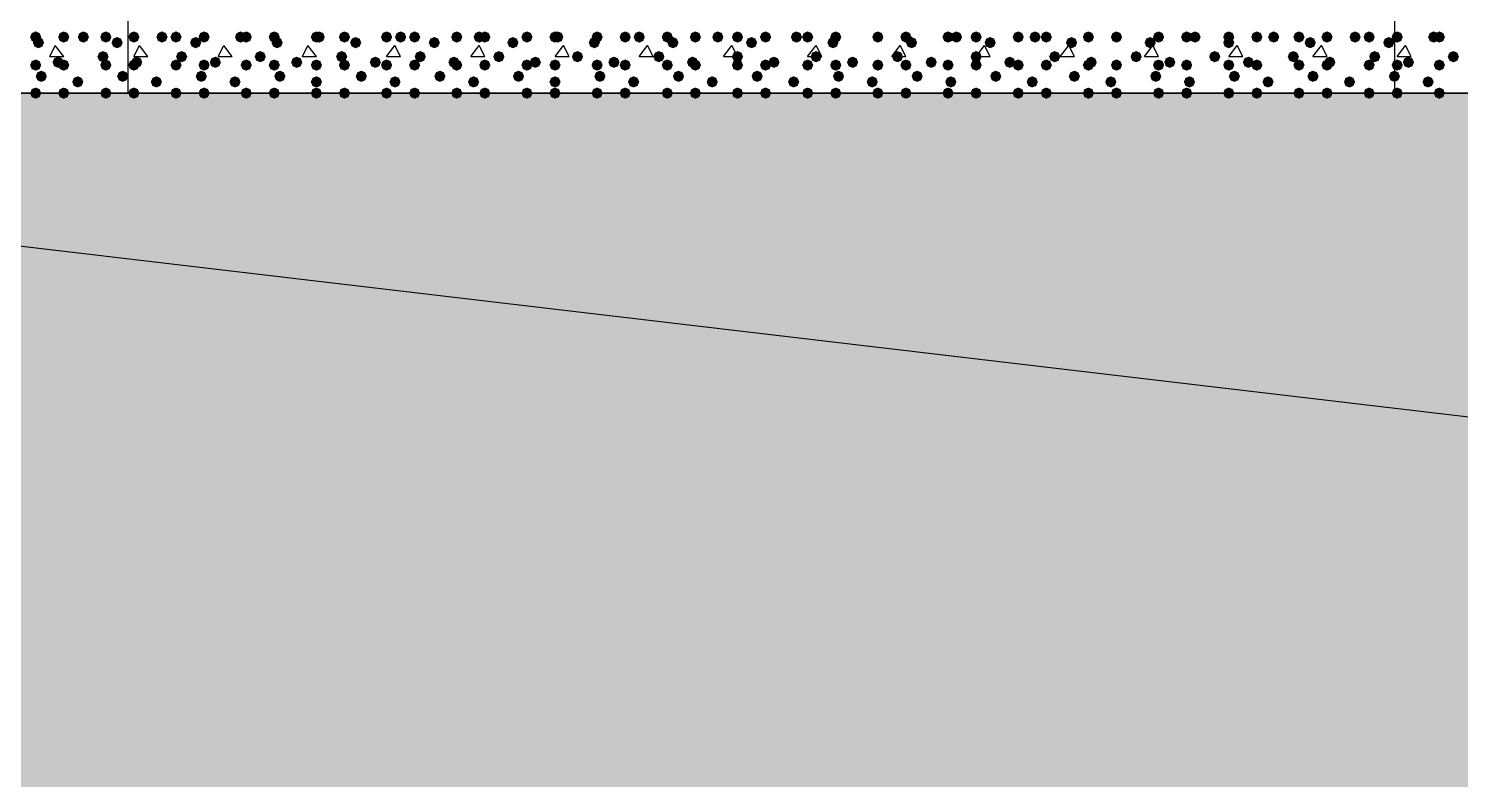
# Model space of a CAD drawing. Header units: millimetres. Extents: x 0 to 420, y 0 to 297.
# Drawn here: x 236.83 to 258.42, y 132.26 to 143.59 of the extents above; entities that cross this region are included whole.
import ezdxf

# ---------------------------------------------------------------- set-up
doc = ezdxf.new("R2010")
doc.units = ezdxf.units.MM
doc.layers.get('0').update_dxf_attribs({"linetype": 'CONTINUOUS'})

msp = doc.modelspace()

# ---------------------------------------------------------------- hatches: boundary and pattern name
at = {"true_color": 0x000007}
for points in [[(237.024333, 143.467667), (236.999462, 143.407871), (236.939667, 143.383), (236.879871, 143.407871), (236.855, 143.467667), (236.879871, 143.527462), (236.939667, 143.552333), (236.999462, 143.527463)], [(237.066667, 143.383), (237.041796, 143.323204), (236.982, 143.298333), (236.922204, 143.323204), (236.897333, 143.383), (236.922204, 143.442796), (236.982, 143.467667), (237.041796, 143.442796)], [(237.447667, 143.467667), (237.422796, 143.407871), (237.363, 143.383), (237.303204, 143.407871), (237.278333, 143.467667), (237.303204, 143.527462), (237.363, 143.552333), (237.422796, 143.527463)], [(237.744, 143.467667), (237.719129, 143.407871), (237.659333, 143.383), (237.599538, 143.407871), (237.574667, 143.467667), (237.599537, 143.527462), (237.659333, 143.552333), (237.719129, 143.527463)], [(238.082667, 143.467667), (238.057796, 143.407871), (237.998, 143.383), (237.938204, 143.407871), (237.913333, 143.467667), (237.938204, 143.527462), (237.998, 143.552333), (238.057796, 143.527463)], [(238.252, 143.383), (238.227129, 143.323204), (238.167333, 143.298333), (238.107537, 143.323204), (238.082667, 143.383), (238.107537, 143.442796), (238.167333, 143.467667), (238.227129, 143.442796)], [(257.556, 143.467667), (257.531129, 143.407871), (257.471333, 143.383), (257.411538, 143.407871), (257.386667, 143.467667), (257.411537, 143.527462), (257.471333, 143.552333), (257.531129, 143.527463)], [(258.106333, 143.467667), (258.081462, 143.407871), (258.021667, 143.383), (257.961871, 143.407871), (257.937, 143.467667), (257.961871, 143.527462), (258.021667, 143.552333), (258.081462, 143.527463)], [(258.191, 143.467667), (258.166129, 143.407871), (258.106333, 143.383), (258.046538, 143.407871), (258.021667, 143.467667), (258.046537, 143.527462), (258.106333, 143.552333), (258.166129, 143.527463)], [(237.363, 143.086667), (237.338129, 143.026871), (237.278333, 143.002), (237.218538, 143.026871), (237.193667, 143.086667), (237.218537, 143.146462), (237.278333, 143.171333), (237.338129, 143.146463)], [(238.040333, 143.171333), (238.015462, 143.111537), (237.955667, 143.086667), (237.895871, 143.111537), (237.871, 143.171333), (237.895871, 143.231129), (237.955667, 143.256), (238.015462, 143.231129)], [(257.725333, 143.086667), (257.700462, 143.026871), (257.640667, 143.002), (257.580871, 143.026871), (257.556, 143.086667), (257.580871, 143.146462), (257.640667, 143.171333), (257.700462, 143.146463)], [(258.402667, 143.171333), (258.377796, 143.111537), (258.318, 143.086667), (258.258204, 143.111537), (258.233333, 143.171333), (258.258204, 143.231129), (258.318, 143.256), (258.377796, 143.231129)], [(237.024333, 143.044333), (236.999462, 142.984537), (236.939667, 142.959667), (236.879871, 142.984537), (236.855, 143.044333), (236.879871, 143.104129), (236.939667, 143.129), (236.999462, 143.104129)], [(237.109, 142.875), (237.084129, 142.815204), (237.024333, 142.790333), (236.964538, 142.815204), (236.939667, 142.875), (236.964537, 142.934796), (237.024333, 142.959667), (237.084129, 142.934796)], [(237.447667, 143.044333), (237.422796, 142.984537), (237.363, 142.959667), (237.303204, 142.984537), (237.278333, 143.044333), (237.303204, 143.104129), (237.363, 143.129), (237.422796, 143.104129)], [(238.082667, 143.044333), (238.057796, 142.984537), (237.998, 142.959667), (237.938204, 142.984537), (237.913333, 143.044333), (237.938204, 143.104129), (237.998, 143.129), (238.057796, 143.104129)], [(238.336667, 142.875), (238.311796, 142.815204), (238.252, 142.790333), (238.192204, 142.815204), (238.167333, 142.875), (238.192204, 142.934796), (238.252, 142.959667), (238.311796, 142.934796)], [(257.556, 143.044333), (257.531129, 142.984537), (257.471333, 142.959667), (257.411538, 142.984537), (257.386667, 143.044333), (257.411537, 143.104129), (257.471333, 143.129), (257.531129, 143.104129)], [(258.191, 143.044333), (258.166129, 142.984537), (258.106333, 142.959667), (258.046538, 142.984537), (258.021667, 143.044333), (258.046537, 143.104129), (258.106333, 143.129), (258.166129, 143.104129)], [(237.659333, 142.790333), (237.634462, 142.730537), (237.574667, 142.705667), (237.514871, 142.730537), (237.49, 142.790333), (237.514871, 142.850129), (237.574667, 142.875), (237.634462, 142.850129)], [(258.021667, 142.790333), (257.996796, 142.730537), (257.937, 142.705667), (257.877204, 142.730537), (257.852333, 142.790333), (257.877204, 142.850129), (257.937, 142.875), (257.996796, 142.850129)], [(237.024333, 142.621), (236.999462, 142.561204), (236.939667, 142.536333), (236.879871, 142.561204), (236.855, 142.621), (236.879871, 142.680796), (236.939667, 142.705667), (236.999462, 142.680796)], [(237.447667, 142.621), (237.422796, 142.561204), (237.363, 142.536333), (237.303204, 142.561204), (237.278333, 142.621), (237.303204, 142.680796), (237.363, 142.705667), (237.422796, 142.680796)], [(238.082667, 142.621), (238.057796, 142.561204), (237.998, 142.536333), (237.938204, 142.561204), (237.913333, 142.621), (237.938204, 142.680796), (237.998, 142.705667), (238.057796, 142.680796)], [(257.556, 142.621), (257.531129, 142.561204), (257.471333, 142.536333), (257.411538, 142.561204), (257.386667, 142.621), (257.411537, 142.680796), (257.471333, 142.705667), (257.531129, 142.680796)], [(258.191, 142.621), (258.166129, 142.561204), (258.106333, 142.536333), (258.046538, 142.561204), (258.021667, 142.621), (258.046537, 142.680796), (258.106333, 142.705667), (258.166129, 142.680796)]]:
    msp.add_hatch(color=0, dxfattribs=at).paths.add_polyline_path(points, flags=0)
at = {"true_color": 0x000008}
for points in [[(238.506, 143.467667), (238.481129, 143.407871), (238.421333, 143.383), (238.361538, 143.407871), (238.336667, 143.467667), (238.361537, 143.527462), (238.421333, 143.552333), (238.481129, 143.527463)], [(238.929333, 143.467667), (238.904462, 143.407871), (238.844667, 143.383), (238.784871, 143.407871), (238.76, 143.467667), (238.784871, 143.527462), (238.844667, 143.552333), (238.904462, 143.527463)], [(239.141, 143.467667), (239.116129, 143.407871), (239.056333, 143.383), (238.996538, 143.407871), (238.971667, 143.467667), (238.996537, 143.527462), (239.056333, 143.552333), (239.116129, 143.527463)], [(239.437333, 143.383), (239.412463, 143.323204), (239.352667, 143.298333), (239.292871, 143.323204), (239.268, 143.383), (239.292871, 143.442796), (239.352667, 143.467667), (239.412462, 143.442796)], [(239.564333, 143.467667), (239.539463, 143.407871), (239.479667, 143.383), (239.419871, 143.407871), (239.395, 143.467667), (239.419871, 143.527462), (239.479667, 143.552333), (239.539462, 143.527463)], [(240.114667, 143.467667), (240.089796, 143.407871), (240.03, 143.383), (239.970204, 143.407871), (239.945333, 143.467667), (239.970204, 143.527462), (240.03, 143.552333), (240.089796, 143.527463)], [(240.199333, 143.467667), (240.174463, 143.407871), (240.114667, 143.383), (240.054871, 143.407871), (240.03, 143.467667), (240.054871, 143.527462), (240.114667, 143.552333), (240.174462, 143.527463)], [(240.622667, 143.467667), (240.597796, 143.407871), (240.538, 143.383), (240.478204, 143.407871), (240.453333, 143.467667), (240.478204, 143.527462), (240.538, 143.552333), (240.597796, 143.527463)], [(240.665, 143.383), (240.640129, 143.323204), (240.580333, 143.298333), (240.520538, 143.323204), (240.495667, 143.383), (240.520537, 143.442796), (240.580333, 143.467667), (240.640129, 143.442796)], [(241.257667, 143.467667), (241.232796, 143.407871), (241.173, 143.383), (241.113204, 143.407871), (241.088333, 143.467667), (241.113204, 143.527462), (241.173, 143.552333), (241.232796, 143.527463)], [(241.3, 143.467667), (241.275129, 143.407871), (241.215333, 143.383), (241.155538, 143.407871), (241.130667, 143.467667), (241.155537, 143.527462), (241.215333, 143.552333), (241.275129, 143.527463)], [(241.681, 143.467667), (241.656129, 143.407871), (241.596333, 143.383), (241.536538, 143.407871), (241.511667, 143.467667), (241.536537, 143.527462), (241.596333, 143.552333), (241.656129, 143.527463)], [(241.850333, 143.383), (241.825462, 143.323204), (241.765667, 143.298333), (241.705871, 143.323204), (241.681, 143.383), (241.705871, 143.442796), (241.765667, 143.467667), (241.825462, 143.442796)], [(242.316, 143.467667), (242.291129, 143.407871), (242.231333, 143.383), (242.171538, 143.407871), (242.146667, 143.467667), (242.171537, 143.527462), (242.231333, 143.552333), (242.291129, 143.527463)], [(242.527667, 143.467667), (242.502796, 143.407871), (242.443, 143.383), (242.383204, 143.407871), (242.358333, 143.467667), (242.383204, 143.527462), (242.443, 143.552333), (242.502796, 143.527463)], [(242.739333, 143.467667), (242.714463, 143.407871), (242.654667, 143.383), (242.594871, 143.407871), (242.57, 143.467667), (242.594871, 143.527462), (242.654667, 143.552333), (242.714462, 143.527463)], [(243.035667, 143.383), (243.010796, 143.323204), (242.951, 143.298333), (242.891204, 143.323204), (242.866333, 143.383), (242.891204, 143.442796), (242.951, 143.467667), (243.010796, 143.442796)], [(243.374333, 143.467667), (243.349463, 143.407871), (243.289667, 143.383), (243.229871, 143.407871), (243.205, 143.467667), (243.229871, 143.527462), (243.289667, 143.552333), (243.349462, 143.527463)], [(243.713, 143.467667), (243.688129, 143.407871), (243.628333, 143.383), (243.568537, 143.407871), (243.543667, 143.467667), (243.568537, 143.527462), (243.628333, 143.552333), (243.688129, 143.527463)], [(243.797667, 143.467667), (243.772796, 143.407871), (243.713, 143.383), (243.653204, 143.407871), (243.628333, 143.467667), (243.653204, 143.527462), (243.713, 143.552333), (243.772796, 143.527463)], [(244.221, 143.383), (244.196129, 143.323204), (244.136333, 143.298333), (244.076538, 143.323204), (244.051667, 143.383), (244.076537, 143.442796), (244.136333, 143.467667), (244.196129, 143.442796)], [(244.432667, 143.467667), (244.407796, 143.407871), (244.348, 143.383), (244.288204, 143.407871), (244.263333, 143.467667), (244.288204, 143.527462), (244.348, 143.552333), (244.407796, 143.527463)], [(244.856, 143.467667), (244.831129, 143.407871), (244.771333, 143.383), (244.711538, 143.407871), (244.686667, 143.467667), (244.711537, 143.527462), (244.771333, 143.552333), (244.831129, 143.527463)], [(244.898333, 143.467667), (244.873462, 143.407871), (244.813667, 143.383), (244.753871, 143.407871), (244.729, 143.467667), (244.753871, 143.527462), (244.813667, 143.552333), (244.873462, 143.527463)], [(245.448667, 143.383), (245.423796, 143.323204), (245.364, 143.298333), (245.304204, 143.323204), (245.279333, 143.383), (245.304204, 143.442796), (245.364, 143.467667), (245.423796, 143.442796)], [(245.491, 143.467667), (245.466129, 143.407871), (245.406333, 143.383), (245.346538, 143.407871), (245.321667, 143.467667), (245.346537, 143.527462), (245.406333, 143.552333), (245.466129, 143.527463)], [(245.914333, 143.467667), (245.889462, 143.407871), (245.829667, 143.383), (245.769871, 143.407871), (245.745, 143.467667), (245.769871, 143.527462), (245.829667, 143.552333), (245.889462, 143.527463)], [(246.126, 143.467667), (246.101129, 143.407871), (246.041333, 143.383), (245.981538, 143.407871), (245.956667, 143.467667), (245.981537, 143.527462), (246.041333, 143.552333), (246.101129, 143.527463)], [(246.549333, 143.467667), (246.524463, 143.407871), (246.464667, 143.383), (246.404871, 143.407871), (246.38, 143.467667), (246.404871, 143.527462), (246.464667, 143.552333), (246.524462, 143.527463)], [(246.634, 143.383), (246.609129, 143.323204), (246.549333, 143.298333), (246.489537, 143.323204), (246.464667, 143.383), (246.489537, 143.442796), (246.549333, 143.467667), (246.609129, 143.442796)], [(246.972667, 143.467667), (246.947796, 143.407871), (246.888, 143.383), (246.828204, 143.407871), (246.803333, 143.467667), (246.828204, 143.527462), (246.888, 143.552333), (246.947796, 143.527463)], [(247.311333, 143.467667), (247.286462, 143.407871), (247.226667, 143.383), (247.166871, 143.407871), (247.142, 143.467667), (247.166871, 143.527462), (247.226667, 143.552333), (247.286462, 143.527463)], [(247.607667, 143.467667), (247.582796, 143.407871), (247.523, 143.383), (247.463204, 143.407871), (247.438333, 143.467667), (247.463204, 143.527462), (247.523, 143.552333), (247.582796, 143.527463)], [(247.819333, 143.383), (247.794463, 143.323204), (247.734667, 143.298333), (247.674871, 143.323204), (247.65, 143.383), (247.674871, 143.442796), (247.734667, 143.467667), (247.794462, 143.442796)], [(248.031, 143.467667), (248.006129, 143.407871), (247.946333, 143.383), (247.886538, 143.407871), (247.861667, 143.467667), (247.886537, 143.527462), (247.946333, 143.552333), (248.006129, 143.527463)], [(248.496667, 143.467667), (248.471796, 143.407871), (248.412, 143.383), (248.352204, 143.407871), (248.327333, 143.467667), (248.352204, 143.527462), (248.412, 143.552333), (248.471796, 143.527463)], [(248.666, 143.467667), (248.641129, 143.407871), (248.581333, 143.383), (248.521538, 143.407871), (248.496667, 143.467667), (248.521537, 143.527462), (248.581333, 143.552333), (248.641129, 143.527463)], [(249.047, 143.383), (249.022129, 143.323204), (248.962333, 143.298333), (248.902537, 143.323204), (248.877667, 143.383), (248.902537, 143.442796), (248.962333, 143.467667), (249.022129, 143.442796)], [(249.089333, 143.467667), (249.064462, 143.407871), (249.004667, 143.383), (248.944871, 143.407871), (248.92, 143.467667), (248.944871, 143.527462), (249.004667, 143.552333), (249.064462, 143.527463)], [(249.724333, 143.467667), (249.699462, 143.407871), (249.639667, 143.383), (249.579871, 143.407871), (249.555, 143.467667), (249.579871, 143.527462), (249.639667, 143.552333), (249.699462, 143.527463)], [(249.724333, 143.467667), (249.699462, 143.407871), (249.639667, 143.383), (249.579871, 143.407871), (249.555, 143.467667), (249.579871, 143.527462), (249.639667, 143.552333), (249.699462, 143.527463)], [(250.147667, 143.467667), (250.122796, 143.407871), (250.063, 143.383), (250.003204, 143.407871), (249.978333, 143.467667), (250.003204, 143.527462), (250.063, 143.552333), (250.122796, 143.527463)], [(250.232333, 143.383), (250.207462, 143.323204), (250.147667, 143.298333), (250.087871, 143.323204), (250.063, 143.383), (250.087871, 143.442796), (250.147667, 143.467667), (250.207462, 143.442796)], [(250.782667, 143.467667), (250.757796, 143.407871), (250.698, 143.383), (250.638204, 143.407871), (250.613333, 143.467667), (250.638204, 143.527462), (250.698, 143.552333), (250.757796, 143.527463)], [(250.909667, 143.467667), (250.884796, 143.407871), (250.825, 143.383), (250.765204, 143.407871), (250.740333, 143.467667), (250.765204, 143.527462), (250.825, 143.552333), (250.884796, 143.527463)], [(251.206, 143.467667), (251.181129, 143.407871), (251.121333, 143.383), (251.061538, 143.407871), (251.036667, 143.467667), (251.061537, 143.527462), (251.121333, 143.552333), (251.181129, 143.527463)], [(251.417667, 143.383), (251.392796, 143.323204), (251.333, 143.298333), (251.273204, 143.323204), (251.248333, 143.383), (251.273204, 143.442796), (251.333, 143.467667), (251.392796, 143.442796)], [(251.841, 143.467667), (251.816129, 143.407871), (251.756333, 143.383), (251.696538, 143.407871), (251.671667, 143.467667), (251.696537, 143.527462), (251.756333, 143.552333), (251.816129, 143.527463)], [(252.095, 143.467667), (252.070129, 143.407871), (252.010333, 143.383), (251.950538, 143.407871), (251.925667, 143.467667), (251.950537, 143.527462), (252.010333, 143.552333), (252.070129, 143.527463)], [(252.264333, 143.467667), (252.239463, 143.407871), (252.179667, 143.383), (252.119871, 143.407871), (252.095, 143.467667), (252.119871, 143.527462), (252.179667, 143.552333), (252.239462, 143.527463)], [(252.645333, 143.383), (252.620462, 143.323204), (252.560667, 143.298333), (252.500871, 143.323204), (252.476, 143.383), (252.500871, 143.442796), (252.560667, 143.467667), (252.620462, 143.442796)], [(252.899333, 143.467667), (252.874462, 143.407871), (252.814667, 143.383), (252.754871, 143.407871), (252.73, 143.467667), (252.754871, 143.527462), (252.814667, 143.552333), (252.874462, 143.527463)], [(253.322667, 143.467667), (253.297796, 143.407871), (253.238, 143.383), (253.178204, 143.407871), (253.153333, 143.467667), (253.178204, 143.527462), (253.238, 143.552333), (253.297796, 143.527463)], [(253.322667, 143.467667), (253.297796, 143.407871), (253.238, 143.383), (253.178204, 143.407871), (253.153333, 143.467667), (253.178204, 143.527462), (253.238, 143.552333), (253.297796, 143.527463)], [(253.830667, 143.383), (253.805796, 143.323204), (253.746, 143.298333), (253.686204, 143.323204), (253.661333, 143.383), (253.686204, 143.442796), (253.746, 143.467667), (253.805796, 143.442796)], [(253.957667, 143.467667), (253.932796, 143.407871), (253.873, 143.383), (253.813204, 143.407871), (253.788333, 143.467667), (253.813204, 143.527462), (253.873, 143.552333), (253.932796, 143.527463)], [(254.381, 143.467667), (254.356129, 143.407871), (254.296333, 143.383), (254.236538, 143.407871), (254.211667, 143.467667), (254.236537, 143.527462), (254.296333, 143.552333), (254.356129, 143.527463)], [(254.508, 143.467667), (254.483129, 143.407871), (254.423333, 143.383), (254.363538, 143.407871), (254.338667, 143.467667), (254.363537, 143.527462), (254.423333, 143.552333), (254.483129, 143.527463)], [(255.016, 143.467667), (254.991129, 143.407871), (254.931333, 143.383), (254.871538, 143.407871), (254.846667, 143.467667), (254.871537, 143.527462), (254.931333, 143.552333), (254.991129, 143.527463)], [(255.016, 143.383), (254.991129, 143.323204), (254.931333, 143.298333), (254.871538, 143.323204), (254.846667, 143.383), (254.871537, 143.442796), (254.931333, 143.467667), (254.991129, 143.442796)], [(255.439333, 143.467667), (255.414463, 143.407871), (255.354667, 143.383), (255.294871, 143.407871), (255.27, 143.467667), (255.294871, 143.527462), (255.354667, 143.552333), (255.414462, 143.527463)], [(255.693333, 143.467667), (255.668462, 143.407871), (255.608667, 143.383), (255.548871, 143.407871), (255.524, 143.467667), (255.548871, 143.527462), (255.608667, 143.552333), (255.668462, 143.527463)], [(256.074333, 143.467667), (256.049463, 143.407871), (255.989667, 143.383), (255.929871, 143.407871), (255.905, 143.467667), (255.929871, 143.527462), (255.989667, 143.552333), (256.049462, 143.527463)], [(256.243667, 143.383), (256.218796, 143.323204), (256.159, 143.298333), (256.099204, 143.323204), (256.074333, 143.383), (256.099204, 143.442796), (256.159, 143.467667), (256.218796, 143.442796)], [(256.497667, 143.467667), (256.472796, 143.407871), (256.413, 143.383), (256.353204, 143.407871), (256.328333, 143.467667), (256.353204, 143.527462), (256.413, 143.552333), (256.472796, 143.527463)], [(256.921, 143.467667), (256.896129, 143.407871), (256.836333, 143.383), (256.776538, 143.407871), (256.751667, 143.467667), (256.776537, 143.527462), (256.836333, 143.552333), (256.896129, 143.527463)], [(257.132667, 143.467667), (257.107796, 143.407871), (257.048, 143.383), (256.988204, 143.407871), (256.963333, 143.467667), (256.988204, 143.527462), (257.048, 143.552333), (257.107796, 143.527463)], [(257.429, 143.383), (257.404129, 143.323204), (257.344333, 143.298333), (257.284538, 143.323204), (257.259667, 143.383), (257.284537, 143.442796), (257.344333, 143.467667), (257.404129, 143.442796)], [(238.548333, 143.086667), (238.523462, 143.026871), (238.463667, 143.002), (238.403871, 143.026871), (238.379, 143.086667), (238.403871, 143.146462), (238.463667, 143.171333), (238.523462, 143.146463)], [(239.225667, 143.171333), (239.200796, 143.111537), (239.141, 143.086667), (239.081204, 143.111537), (239.056333, 143.171333), (239.081204, 143.231129), (239.141, 143.256), (239.200796, 143.231129)], [(239.733667, 143.086667), (239.708796, 143.026871), (239.649, 143.002), (239.589204, 143.026871), (239.564333, 143.086667), (239.589204, 143.146462), (239.649, 143.171333), (239.708796, 143.146463)], [(240.411, 143.171333), (240.386129, 143.111537), (240.326333, 143.086667), (240.266538, 143.111537), (240.241667, 143.171333), (240.266537, 143.231129), (240.326333, 143.256), (240.386129, 143.231129)], [(240.961333, 143.086667), (240.936462, 143.026871), (240.876667, 143.002), (240.816871, 143.026871), (240.792, 143.086667), (240.816871, 143.146462), (240.876667, 143.171333), (240.936462, 143.146463)], [(241.638667, 143.171333), (241.613796, 143.111537), (241.554, 143.086667), (241.494204, 143.111537), (241.469333, 143.171333), (241.494204, 143.231129), (241.554, 143.256), (241.613796, 143.231129)], [(242.146667, 143.086667), (242.121796, 143.026871), (242.062, 143.002), (242.002204, 143.026871), (241.977333, 143.086667), (242.002204, 143.146462), (242.062, 143.171333), (242.121796, 143.146463)], [(242.824, 143.171333), (242.799129, 143.111537), (242.739333, 143.086667), (242.679538, 143.111537), (242.654667, 143.171333), (242.679537, 143.231129), (242.739333, 143.256), (242.799129, 143.231129)], [(243.332, 143.086667), (243.307129, 143.026871), (243.247333, 143.002), (243.187537, 143.026871), (243.162667, 143.086667), (243.187537, 143.146462), (243.247333, 143.171333), (243.307129, 143.146463)], [(244.009333, 143.171333), (243.984463, 143.111537), (243.924667, 143.086667), (243.864871, 143.111537), (243.84, 143.171333), (243.864871, 143.231129), (243.924667, 143.256), (243.984462, 143.231129)], [(244.559667, 143.086667), (244.534796, 143.026871), (244.475, 143.002), (244.415204, 143.026871), (244.390333, 143.086667), (244.415204, 143.146462), (244.475, 143.171333), (244.534796, 143.146463)], [(245.194667, 143.171333), (245.169796, 143.111537), (245.11, 143.086667), (245.050204, 143.111537), (245.025333, 143.171333), (245.050204, 143.231129), (245.11, 143.256), (245.169796, 143.231129)], [(245.745, 143.086667), (245.720129, 143.026871), (245.660333, 143.002), (245.600538, 143.026871), (245.575667, 143.086667), (245.600537, 143.146462), (245.660333, 143.171333), (245.720129, 143.146463)], [(246.422333, 143.171333), (246.397462, 143.111537), (246.337667, 143.086667), (246.277871, 143.111537), (246.253, 143.171333), (246.277871, 143.231129), (246.337667, 143.256), (246.397462, 143.231129)], [(246.930333, 143.086667), (246.905462, 143.026871), (246.845667, 143.002), (246.785871, 143.026871), (246.761, 143.086667), (246.785871, 143.146462), (246.845667, 143.171333), (246.905462, 143.146463)], [(247.607667, 143.171333), (247.582796, 143.111537), (247.523, 143.086667), (247.463204, 143.111537), (247.438333, 143.171333), (247.463204, 143.231129), (247.523, 143.256), (247.582796, 143.231129)], [(248.158, 143.086667), (248.133129, 143.026871), (248.073333, 143.002), (248.013537, 143.026871), (247.988667, 143.086667), (248.013537, 143.146462), (248.073333, 143.171333), (248.133129, 143.146463)], [(248.793, 143.171333), (248.768129, 143.111537), (248.708333, 143.086667), (248.648538, 143.111537), (248.623667, 143.171333), (248.648537, 143.231129), (248.708333, 143.256), (248.768129, 143.231129)], [(249.343333, 143.086667), (249.318463, 143.026871), (249.258667, 143.002), (249.198871, 143.026871), (249.174, 143.086667), (249.198871, 143.146462), (249.258667, 143.171333), (249.318462, 143.146463)], [(250.020667, 143.171333), (249.995796, 143.111537), (249.936, 143.086667), (249.876204, 143.111537), (249.851333, 143.171333), (249.876204, 143.231129), (249.936, 143.256), (249.995796, 143.231129)], [(250.528667, 143.086667), (250.503796, 143.026871), (250.444, 143.002), (250.384204, 143.026871), (250.359333, 143.086667), (250.384204, 143.146462), (250.444, 143.171333), (250.503796, 143.146463)], [(251.206, 143.171333), (251.181129, 143.111537), (251.121333, 143.086667), (251.061538, 143.111537), (251.036667, 143.171333), (251.061537, 143.231129), (251.121333, 143.256), (251.181129, 143.231129)], [(251.714, 143.086667), (251.689129, 143.026871), (251.629333, 143.002), (251.569538, 143.026871), (251.544667, 143.086667), (251.569537, 143.146462), (251.629333, 143.171333), (251.689129, 143.146463)], [(252.391333, 143.171333), (252.366462, 143.111537), (252.306667, 143.086667), (252.246871, 143.111537), (252.222, 143.171333), (252.246871, 143.231129), (252.306667, 143.256), (252.366462, 143.231129)], [(252.941667, 143.086667), (252.916796, 143.026871), (252.857, 143.002), (252.797204, 143.026871), (252.772333, 143.086667), (252.797204, 143.146462), (252.857, 143.171333), (252.916796, 143.146463)], [(253.619, 143.171333), (253.594129, 143.111537), (253.534333, 143.086667), (253.474538, 143.111537), (253.449667, 143.171333), (253.474537, 143.231129), (253.534333, 143.256), (253.594129, 143.231129)], [(254.127, 143.086667), (254.102129, 143.026871), (254.042333, 143.002), (253.982537, 143.026871), (253.957667, 143.086667), (253.982537, 143.146462), (254.042333, 143.171333), (254.102129, 143.146463)], [(254.804333, 143.171333), (254.779462, 143.111537), (254.719667, 143.086667), (254.659871, 143.111537), (254.635, 143.171333), (254.659871, 143.231129), (254.719667, 143.256), (254.779462, 143.231129)], [(255.312333, 143.086667), (255.287463, 143.026871), (255.227667, 143.002), (255.167871, 143.026871), (255.143, 143.086667), (255.167871, 143.146462), (255.227667, 143.171333), (255.287462, 143.146463)], [(255.989667, 143.171333), (255.964796, 143.111537), (255.905, 143.086667), (255.845204, 143.111537), (255.820333, 143.171333), (255.845204, 143.231129), (255.905, 143.256), (255.964796, 143.231129)], [(256.54, 143.086667), (256.515129, 143.026871), (256.455333, 143.002), (256.395538, 143.026871), (256.370667, 143.086667), (256.395537, 143.146462), (256.455333, 143.171333), (256.515129, 143.146463)], [(257.217333, 143.171333), (257.192462, 143.111537), (257.132667, 143.086667), (257.072871, 143.111537), (257.048, 143.171333), (257.072871, 143.231129), (257.132667, 143.256), (257.192462, 143.231129)], [(238.506, 143.044333), (238.481129, 142.984537), (238.421333, 142.959667), (238.361538, 142.984537), (238.336667, 143.044333), (238.361537, 143.104129), (238.421333, 143.129), (238.481129, 143.104129)], [(239.141, 143.044333), (239.116129, 142.984537), (239.056333, 142.959667), (238.996538, 142.984537), (238.971667, 143.044333), (238.996537, 143.104129), (239.056333, 143.129), (239.116129, 143.104129)], [(239.522, 142.875), (239.497129, 142.815204), (239.437333, 142.790333), (239.377537, 142.815204), (239.352667, 142.875), (239.377537, 142.934796), (239.437333, 142.959667), (239.497129, 142.934796)], [(239.564333, 143.044333), (239.539463, 142.984537), (239.479667, 142.959667), (239.419871, 142.984537), (239.395, 143.044333), (239.419871, 143.104129), (239.479667, 143.129), (239.539462, 143.104129)], [(240.199333, 143.044333), (240.174463, 142.984537), (240.114667, 142.959667), (240.054871, 142.984537), (240.03, 143.044333), (240.054871, 143.104129), (240.114667, 143.129), (240.174462, 143.104129)], [(240.622667, 143.044333), (240.597796, 142.984537), (240.538, 142.959667), (240.478204, 142.984537), (240.453333, 143.044333), (240.478204, 143.104129), (240.538, 143.129), (240.597796, 143.104129)], [(240.707333, 142.875), (240.682462, 142.815204), (240.622667, 142.790333), (240.562871, 142.815204), (240.538, 142.875), (240.562871, 142.934796), (240.622667, 142.959667), (240.682462, 142.934796)], [(241.257667, 143.044333), (241.232796, 142.984537), (241.173, 142.959667), (241.113204, 142.984537), (241.088333, 143.044333), (241.113204, 143.104129), (241.173, 143.129), (241.232796, 143.104129)], [(241.681, 143.044333), (241.656129, 142.984537), (241.596333, 142.959667), (241.536538, 142.984537), (241.511667, 143.044333), (241.536537, 143.104129), (241.596333, 143.129), (241.656129, 143.104129)], [(241.935, 142.875), (241.910129, 142.815204), (241.850333, 142.790333), (241.790538, 142.815204), (241.765667, 142.875), (241.790537, 142.934796), (241.850333, 142.959667), (241.910129, 142.934796)], [(242.316, 143.044333), (242.291129, 142.984537), (242.231333, 142.959667), (242.171538, 142.984537), (242.146667, 143.044333), (242.171537, 143.104129), (242.231333, 143.129), (242.291129, 143.104129)], [(242.739333, 143.044333), (242.714463, 142.984537), (242.654667, 142.959667), (242.594871, 142.984537), (242.57, 143.044333), (242.594871, 143.104129), (242.654667, 143.129), (242.714462, 143.104129)], [(243.120333, 142.875), (243.095462, 142.815204), (243.035667, 142.790333), (242.975871, 142.815204), (242.951, 142.875), (242.975871, 142.934796), (243.035667, 142.959667), (243.095462, 142.934796)], [(243.374333, 143.044333), (243.349463, 142.984537), (243.289667, 142.959667), (243.229871, 142.984537), (243.205, 143.044333), (243.229871, 143.104129), (243.289667, 143.129), (243.349462, 143.104129)], [(243.797667, 143.044333), (243.772796, 142.984537), (243.713, 142.959667), (243.653204, 142.984537), (243.628333, 143.044333), (243.653204, 143.104129), (243.713, 143.129), (243.772796, 143.104129)], [(244.305667, 142.875), (244.280796, 142.815204), (244.221, 142.790333), (244.161204, 142.815204), (244.136333, 142.875), (244.161204, 142.934796), (244.221, 142.959667), (244.280796, 142.934796)], [(244.432667, 143.044333), (244.407796, 142.984537), (244.348, 142.959667), (244.288204, 142.984537), (244.263333, 143.044333), (244.288204, 143.104129), (244.348, 143.129), (244.407796, 143.104129)], [(244.856, 143.044333), (244.831129, 142.984537), (244.771333, 142.959667), (244.711538, 142.984537), (244.686667, 143.044333), (244.711537, 143.104129), (244.771333, 143.129), (244.831129, 143.104129)], [(245.491, 143.044333), (245.466129, 142.984537), (245.406333, 142.959667), (245.346538, 142.984537), (245.321667, 143.044333), (245.346537, 143.104129), (245.406333, 143.129), (245.466129, 143.104129)], [(245.533333, 142.875), (245.508463, 142.815204), (245.448667, 142.790333), (245.388871, 142.815204), (245.364, 142.875), (245.388871, 142.934796), (245.448667, 142.959667), (245.508462, 142.934796)], [(245.914333, 143.044333), (245.889462, 142.984537), (245.829667, 142.959667), (245.769871, 142.984537), (245.745, 143.044333), (245.769871, 143.104129), (245.829667, 143.129), (245.889462, 143.104129)], [(246.549333, 143.044333), (246.524463, 142.984537), (246.464667, 142.959667), (246.404871, 142.984537), (246.38, 143.044333), (246.404871, 143.104129), (246.464667, 143.129), (246.524462, 143.104129)], [(246.718667, 142.875), (246.693796, 142.815204), (246.634, 142.790333), (246.574204, 142.815204), (246.549333, 142.875), (246.574204, 142.934796), (246.634, 142.959667), (246.693796, 142.934796)], [(246.972667, 143.044333), (246.947796, 142.984537), (246.888, 142.959667), (246.828204, 142.984537), (246.803333, 143.044333), (246.828204, 143.104129), (246.888, 143.129), (246.947796, 143.104129)], [(247.607667, 143.044333), (247.582796, 142.984537), (247.523, 142.959667), (247.463204, 142.984537), (247.438333, 143.044333), (247.463204, 143.104129), (247.523, 143.129), (247.582796, 143.104129)], [(247.904, 142.875), (247.879129, 142.815204), (247.819333, 142.790333), (247.759538, 142.815204), (247.734667, 142.875), (247.759537, 142.934796), (247.819333, 142.959667), (247.879129, 142.934796)], [(248.031, 143.044333), (248.006129, 142.984537), (247.946333, 142.959667), (247.886538, 142.984537), (247.861667, 143.044333), (247.886537, 143.104129), (247.946333, 143.129), (248.006129, 143.104129)], [(248.666, 143.044333), (248.641129, 142.984537), (248.581333, 142.959667), (248.521538, 142.984537), (248.496667, 143.044333), (248.521537, 143.104129), (248.581333, 143.129), (248.641129, 143.104129)], [(249.089333, 143.044333), (249.064462, 142.984537), (249.004667, 142.959667), (248.944871, 142.984537), (248.92, 143.044333), (248.944871, 143.104129), (249.004667, 143.129), (249.064462, 143.104129)], [(249.131667, 142.875), (249.106796, 142.815204), (249.047, 142.790333), (248.987204, 142.815204), (248.962333, 142.875), (248.987204, 142.934796), (249.047, 142.959667), (249.106796, 142.934796)], [(249.724333, 143.044333), (249.699462, 142.984537), (249.639667, 142.959667), (249.579871, 142.984537), (249.555, 143.044333), (249.579871, 143.104129), (249.639667, 143.129), (249.699462, 143.104129)], [(250.147667, 143.044333), (250.122796, 142.984537), (250.063, 142.959667), (250.003204, 142.984537), (249.978333, 143.044333), (250.003204, 143.104129), (250.063, 143.129), (250.122796, 143.104129)], [(250.317, 142.875), (250.292129, 142.815204), (250.232333, 142.790333), (250.172537, 142.815204), (250.147667, 142.875), (250.172537, 142.934796), (250.232333, 142.959667), (250.292129, 142.934796)], [(250.782667, 143.044333), (250.757796, 142.984537), (250.698, 142.959667), (250.638204, 142.984537), (250.613333, 143.044333), (250.638204, 143.104129), (250.698, 143.129), (250.757796, 143.104129)], [(251.206, 143.044333), (251.181129, 142.984537), (251.121333, 142.959667), (251.061538, 142.984537), (251.036667, 143.044333), (251.061537, 143.104129), (251.121333, 143.129), (251.181129, 143.104129)], [(251.502333, 142.875), (251.477463, 142.815204), (251.417667, 142.790333), (251.357871, 142.815204), (251.333, 142.875), (251.357871, 142.934796), (251.417667, 142.959667), (251.477462, 142.934796)], [(251.841, 143.044333), (251.816129, 142.984537), (251.756333, 142.959667), (251.696538, 142.984537), (251.671667, 143.044333), (251.696537, 143.104129), (251.756333, 143.129), (251.816129, 143.104129)], [(252.264333, 143.044333), (252.239463, 142.984537), (252.179667, 142.959667), (252.119871, 142.984537), (252.095, 143.044333), (252.119871, 143.104129), (252.179667, 143.129), (252.239462, 143.104129)], [(252.687667, 142.875), (252.662796, 142.815204), (252.603, 142.790333), (252.543204, 142.815204), (252.518333, 142.875), (252.543204, 142.934796), (252.603, 142.959667), (252.662796, 142.934796)], [(252.899333, 143.044333), (252.874462, 142.984537), (252.814667, 142.959667), (252.754871, 142.984537), (252.73, 143.044333), (252.754871, 143.104129), (252.814667, 143.129), (252.874462, 143.104129)], [(253.322667, 143.044333), (253.297796, 142.984537), (253.238, 142.959667), (253.178204, 142.984537), (253.153333, 143.044333), (253.178204, 143.104129), (253.238, 143.129), (253.297796, 143.104129)], [(253.915333, 142.875), (253.890462, 142.815204), (253.830667, 142.790333), (253.770871, 142.815204), (253.746, 142.875), (253.770871, 142.934796), (253.830667, 142.959667), (253.890462, 142.934796)], [(253.957667, 143.044333), (253.932796, 142.984537), (253.873, 142.959667), (253.813204, 142.984537), (253.788333, 143.044333), (253.813204, 143.104129), (253.873, 143.129), (253.932796, 143.104129)], [(254.381, 143.044333), (254.356129, 142.984537), (254.296333, 142.959667), (254.236538, 142.984537), (254.211667, 143.044333), (254.236537, 143.104129), (254.296333, 143.129), (254.356129, 143.104129)], [(255.016, 143.044333), (254.991129, 142.984537), (254.931333, 142.959667), (254.871538, 142.984537), (254.846667, 143.044333), (254.871537, 143.104129), (254.931333, 143.129), (254.991129, 143.104129)], [(255.100667, 142.875), (255.075796, 142.815204), (255.016, 142.790333), (254.956204, 142.815204), (254.931333, 142.875), (254.956204, 142.934796), (255.016, 142.959667), (255.075796, 142.934796)], [(255.439333, 143.044333), (255.414463, 142.984537), (255.354667, 142.959667), (255.294871, 142.984537), (255.27, 143.044333), (255.294871, 143.104129), (255.354667, 143.129), (255.414462, 143.104129)], [(256.074333, 143.044333), (256.049463, 142.984537), (255.989667, 142.959667), (255.929871, 142.984537), (255.905, 143.044333), (255.929871, 143.104129), (255.989667, 143.129), (256.049462, 143.104129)], [(256.286, 142.875), (256.261129, 142.815204), (256.201333, 142.790333), (256.141538, 142.815204), (256.116667, 142.875), (256.141537, 142.934796), (256.201333, 142.959667), (256.261129, 142.934796)], [(256.497667, 143.044333), (256.472796, 142.984537), (256.413, 142.959667), (256.353204, 142.984537), (256.328333, 143.044333), (256.353204, 143.104129), (256.413, 143.129), (256.472796, 143.104129)], [(257.132667, 143.044333), (257.107796, 142.984537), (257.048, 142.959667), (256.988204, 142.984537), (256.963333, 143.044333), (256.988204, 143.104129), (257.048, 143.129), (257.107796, 143.104129)], [(257.513667, 142.875), (257.488796, 142.815204), (257.429, 142.790333), (257.369204, 142.815204), (257.344333, 142.875), (257.369204, 142.934796), (257.429, 142.959667), (257.488796, 142.934796)], [(238.844667, 142.790333), (238.819796, 142.730537), (238.76, 142.705667), (238.700204, 142.730537), (238.675333, 142.790333), (238.700204, 142.850129), (238.76, 142.875), (238.819796, 142.850129)], [(240.03, 142.790333), (240.005129, 142.730537), (239.945333, 142.705667), (239.885538, 142.730537), (239.860667, 142.790333), (239.885537, 142.850129), (239.945333, 142.875), (240.005129, 142.850129)], [(241.257667, 142.790333), (241.232796, 142.730537), (241.173, 142.705667), (241.113204, 142.730537), (241.088333, 142.790333), (241.113204, 142.850129), (241.173, 142.875), (241.232796, 142.850129)], [(242.443, 142.790333), (242.418129, 142.730537), (242.358333, 142.705667), (242.298538, 142.730537), (242.273667, 142.790333), (242.298537, 142.850129), (242.358333, 142.875), (242.418129, 142.850129)], [(243.628333, 142.790333), (243.603462, 142.730537), (243.543667, 142.705667), (243.483871, 142.730537), (243.459, 142.790333), (243.483871, 142.850129), (243.543667, 142.875), (243.603462, 142.850129)], [(244.856, 142.790333), (244.831129, 142.730537), (244.771333, 142.705667), (244.711538, 142.730537), (244.686667, 142.790333), (244.711537, 142.850129), (244.771333, 142.875), (244.831129, 142.850129)], [(246.041333, 142.790333), (246.016462, 142.730537), (245.956667, 142.705667), (245.896871, 142.730537), (245.872, 142.790333), (245.896871, 142.850129), (245.956667, 142.875), (246.016462, 142.850129)], [(247.226667, 142.790333), (247.201796, 142.730537), (247.142, 142.705667), (247.082204, 142.730537), (247.057333, 142.790333), (247.082204, 142.850129), (247.142, 142.875), (247.201796, 142.850129)], [(248.454333, 142.790333), (248.429463, 142.730537), (248.369667, 142.705667), (248.309871, 142.730537), (248.285, 142.790333), (248.309871, 142.850129), (248.369667, 142.875), (248.429462, 142.850129)], [(249.639667, 142.790333), (249.614796, 142.730537), (249.555, 142.705667), (249.495204, 142.730537), (249.470333, 142.790333), (249.495204, 142.850129), (249.555, 142.875), (249.614796, 142.850129)], [(250.825, 142.790333), (250.800129, 142.730537), (250.740333, 142.705667), (250.680538, 142.730537), (250.655667, 142.790333), (250.680537, 142.850129), (250.740333, 142.875), (250.800129, 142.850129)], [(252.052667, 142.790333), (252.027796, 142.730537), (251.968, 142.705667), (251.908204, 142.730537), (251.883333, 142.790333), (251.908204, 142.850129), (251.968, 142.875), (252.027796, 142.850129)], [(253.238, 142.790333), (253.213129, 142.730537), (253.153333, 142.705667), (253.093538, 142.730537), (253.068667, 142.790333), (253.093537, 142.850129), (253.153333, 142.875), (253.213129, 142.850129)], [(254.423333, 142.790333), (254.398462, 142.730537), (254.338667, 142.705667), (254.278871, 142.730537), (254.254, 142.790333), (254.278871, 142.850129), (254.338667, 142.875), (254.398462, 142.850129)], [(255.608667, 142.790333), (255.583796, 142.730537), (255.524, 142.705667), (255.464204, 142.730537), (255.439333, 142.790333), (255.464204, 142.850129), (255.524, 142.875), (255.583796, 142.850129)], [(256.836333, 142.790333), (256.811462, 142.730537), (256.751667, 142.705667), (256.691871, 142.730537), (256.667, 142.790333), (256.691871, 142.850129), (256.751667, 142.875), (256.811462, 142.850129)], [(238.506, 142.621), (238.481129, 142.561204), (238.421333, 142.536333), (238.361538, 142.561204), (238.336667, 142.621), (238.361537, 142.680796), (238.421333, 142.705667), (238.481129, 142.680796)], [(239.141, 142.621), (239.116129, 142.561204), (239.056333, 142.536333), (238.996538, 142.561204), (238.971667, 142.621), (238.996537, 142.680796), (239.056333, 142.705667), (239.116129, 142.680796)], [(239.564333, 142.621), (239.539463, 142.561204), (239.479667, 142.536333), (239.419871, 142.561204), (239.395, 142.621), (239.419871, 142.680796), (239.479667, 142.705667), (239.539462, 142.680796)], [(240.199333, 142.621), (240.174463, 142.561204), (240.114667, 142.536333), (240.054871, 142.561204), (240.03, 142.621), (240.054871, 142.680796), (240.114667, 142.705667), (240.174462, 142.680796)], [(240.622667, 142.621), (240.597796, 142.561204), (240.538, 142.536333), (240.478204, 142.561204), (240.453333, 142.621), (240.478204, 142.680796), (240.538, 142.705667), (240.597796, 142.680796)], [(241.257667, 142.621), (241.232796, 142.561204), (241.173, 142.536333), (241.113204, 142.561204), (241.088333, 142.621), (241.113204, 142.680796), (241.173, 142.705667), (241.232796, 142.680796)], [(241.681, 142.621), (241.656129, 142.561204), (241.596333, 142.536333), (241.536538, 142.561204), (241.511667, 142.621), (241.536537, 142.680796), (241.596333, 142.705667), (241.656129, 142.680796)], [(242.316, 142.621), (242.291129, 142.561204), (242.231333, 142.536333), (242.171538, 142.561204), (242.146667, 142.621), (242.171537, 142.680796), (242.231333, 142.705667), (242.291129, 142.680796)], [(242.739333, 142.621), (242.714463, 142.561204), (242.654667, 142.536333), (242.594871, 142.561204), (242.57, 142.621), (242.594871, 142.680796), (242.654667, 142.705667), (242.714462, 142.680796)], [(243.374333, 142.621), (243.349463, 142.561204), (243.289667, 142.536333), (243.229871, 142.561204), (243.205, 142.621), (243.229871, 142.680796), (243.289667, 142.705667), (243.349462, 142.680796)], [(243.797667, 142.621), (243.772796, 142.561204), (243.713, 142.536333), (243.653204, 142.561204), (243.628333, 142.621), (243.653204, 142.680796), (243.713, 142.705667), (243.772796, 142.680796)], [(244.432667, 142.621), (244.407796, 142.561204), (244.348, 142.536333), (244.288204, 142.561204), (244.263333, 142.621), (244.288204, 142.680796), (244.348, 142.705667), (244.407796, 142.680796)], [(244.856, 142.621), (244.831129, 142.561204), (244.771333, 142.536333), (244.711538, 142.561204), (244.686667, 142.621), (244.711537, 142.680796), (244.771333, 142.705667), (244.831129, 142.680796)], [(245.491, 142.621), (245.466129, 142.561204), (245.406333, 142.536333), (245.346538, 142.561204), (245.321667, 142.621), (245.346537, 142.680796), (245.406333, 142.705667), (245.466129, 142.680796)], [(245.914333, 142.621), (245.889462, 142.561204), (245.829667, 142.536333), (245.769871, 142.561204), (245.745, 142.621), (245.769871, 142.680796), (245.829667, 142.705667), (245.889462, 142.680796)], [(246.549333, 142.621), (246.524463, 142.561204), (246.464667, 142.536333), (246.404871, 142.561204), (246.38, 142.621), (246.404871, 142.680796), (246.464667, 142.705667), (246.524462, 142.680796)], [(246.972667, 142.621), (246.947796, 142.561204), (246.888, 142.536333), (246.828204, 142.561204), (246.803333, 142.621), (246.828204, 142.680796), (246.888, 142.705667), (246.947796, 142.680796)], [(247.607667, 142.621), (247.582796, 142.561204), (247.523, 142.536333), (247.463204, 142.561204), (247.438333, 142.621), (247.463204, 142.680796), (247.523, 142.705667), (247.582796, 142.680796)], [(248.031, 142.621), (248.006129, 142.561204), (247.946333, 142.536333), (247.886538, 142.561204), (247.861667, 142.621), (247.886537, 142.680796), (247.946333, 142.705667), (248.006129, 142.680796)], [(248.666, 142.621), (248.641129, 142.561204), (248.581333, 142.536333), (248.521538, 142.561204), (248.496667, 142.621), (248.521537, 142.680796), (248.581333, 142.705667), (248.641129, 142.680796)], [(249.089333, 142.621), (249.064462, 142.561204), (249.004667, 142.536333), (248.944871, 142.561204), (248.92, 142.621), (248.944871, 142.680796), (249.004667, 142.705667), (249.064462, 142.680796)], [(249.724333, 142.621), (249.699462, 142.561204), (249.639667, 142.536333), (249.579871, 142.561204), (249.555, 142.621), (249.579871, 142.680796), (249.639667, 142.705667), (249.699462, 142.680796)], [(250.147667, 142.621), (250.122796, 142.561204), (250.063, 142.536333), (250.003204, 142.561204), (249.978333, 142.621), (250.003204, 142.680796), (250.063, 142.705667), (250.122796, 142.680796)], [(250.782667, 142.621), (250.757796, 142.561204), (250.698, 142.536333), (250.638204, 142.561204), (250.613333, 142.621), (250.638204, 142.680796), (250.698, 142.705667), (250.757796, 142.680796)], [(251.206, 142.621), (251.181129, 142.561204), (251.121333, 142.536333), (251.061538, 142.561204), (251.036667, 142.621), (251.061537, 142.680796), (251.121333, 142.705667), (251.181129, 142.680796)], [(251.841, 142.621), (251.816129, 142.561204), (251.756333, 142.536333), (251.696538, 142.561204), (251.671667, 142.621), (251.696537, 142.680796), (251.756333, 142.705667), (251.816129, 142.680796)], [(252.264333, 142.621), (252.239463, 142.561204), (252.179667, 142.536333), (252.119871, 142.561204), (252.095, 142.621), (252.119871, 142.680796), (252.179667, 142.705667), (252.239462, 142.680796)], [(252.899333, 142.621), (252.874462, 142.561204), (252.814667, 142.536333), (252.754871, 142.561204), (252.73, 142.621), (252.754871, 142.680796), (252.814667, 142.705667), (252.874462, 142.680796)], [(253.322667, 142.621), (253.297796, 142.561204), (253.238, 142.536333), (253.178204, 142.561204), (253.153333, 142.621), (253.178204, 142.680796), (253.238, 142.705667), (253.297796, 142.680796)], [(253.957667, 142.621), (253.932796, 142.561204), (253.873, 142.536333), (253.813204, 142.561204), (253.788333, 142.621), (253.813204, 142.680796), (253.873, 142.705667), (253.932796, 142.680796)], [(254.381, 142.621), (254.356129, 142.561204), (254.296333, 142.536333), (254.236538, 142.561204), (254.211667, 142.621), (254.236537, 142.680796), (254.296333, 142.705667), (254.356129, 142.680796)], [(255.016, 142.621), (254.991129, 142.561204), (254.931333, 142.536333), (254.871538, 142.561204), (254.846667, 142.621), (254.871537, 142.680796), (254.931333, 142.705667), (254.991129, 142.680796)], [(255.439333, 142.621), (255.414463, 142.561204), (255.354667, 142.536333), (255.294871, 142.561204), (255.27, 142.621), (255.294871, 142.680796), (255.354667, 142.705667), (255.414462, 142.680796)], [(256.074333, 142.621), (256.049463, 142.561204), (255.989667, 142.536333), (255.929871, 142.561204), (255.905, 142.621), (255.929871, 142.680796), (255.989667, 142.705667), (256.049462, 142.680796)], [(256.497667, 142.621), (256.472796, 142.561204), (256.413, 142.536333), (256.353204, 142.561204), (256.328333, 142.621), (256.353204, 142.680796), (256.413, 142.705667), (256.472796, 142.680796)], [(257.132667, 142.621), (257.107796, 142.561204), (257.048, 142.536333), (256.988204, 142.561204), (256.963333, 142.621), (256.988204, 142.680796), (257.048, 142.705667), (257.107796, 142.680796)]]:
    msp.add_hatch(color=0, dxfattribs=at).paths.add_polyline_path(points, flags=0)
h = msp.add_hatch(color=0, dxfattribs=at)
h.paths.add_polyline_path([(378.544667, 142.621), (217.17, 142.621), (378.544667, 123.571)], flags=0)
h.paths.add_polyline_path([(217.17, 142.621), (378.544667, 123.571), (217.17, 123.571)], flags=0)

# ---------------------------------------------------------------- linework, layer by layer
at = {"color": 0, "true_color": 0x000007}
for points in [[(31.369, 142.621), (31.369, 165.946667), (379.603, 165.946667), (379.603, 142.621), (217.17, 142.621), (217.17, 121.454333), (193.844333, 121.454333), (193.844333, 142.621)], [(31.369, 142.621), (31.369, 165.946667), (379.603, 165.946667), (379.603, 142.621), (217.17, 142.621), (217.17, 121.454333), (193.844333, 121.454333), (193.844333, 142.621)], [(236.22, 144.737667), (236.22, 142.621), (238.336667, 142.621), (238.336667, 144.737667)], [(257.429, 144.737667), (257.429, 142.621), (259.545667, 142.621), (259.545667, 144.737667)]]:
    msp.add_lwpolyline(points, close=True, dxfattribs=at)
for points in [[(237.151333, 143.171333), (237.236, 143.340667)], [(237.151333, 143.171333), (237.363, 143.171333)], [(237.363, 143.171333), (237.236, 143.340667)], [(257.471333, 143.171333), (257.598333, 143.340667)], [(257.471333, 143.171333), (257.683, 143.171333)], [(257.683, 143.171333), (257.598333, 143.340667)], [(238.336667, 142.621), (257.429, 142.621)]]:
    msp.add_lwpolyline(points, dxfattribs=at)
at = {"color": 0, "true_color": 0x000008}
for points in [[(238.421333, 143.171333), (238.506, 143.340667)], [(238.421333, 143.171333), (238.633, 143.171333)], [(238.633, 143.171333), (238.506, 143.340667)], [(239.691333, 143.171333), (239.776, 143.340667)], [(239.691333, 143.171333), (239.903, 143.171333)], [(239.903, 143.171333), (239.776, 143.340667)], [(240.961333, 143.171333), (241.046, 143.340667)], [(240.961333, 143.171333), (241.173, 143.171333)], [(241.173, 143.171333), (241.046, 143.340667)], [(242.231333, 143.171333), (242.358333, 143.340667)], [(242.231333, 143.171333), (242.443, 143.171333)], [(242.443, 143.171333), (242.358333, 143.340667)], [(243.501333, 143.171333), (243.628333, 143.340667)], [(243.501333, 143.171333), (243.713, 143.171333)], [(243.713, 143.171333), (243.628333, 143.340667)], [(244.771333, 143.171333), (244.898333, 143.340667)], [(244.771333, 143.171333), (244.983, 143.171333)], [(244.983, 143.171333), (244.898333, 143.340667)], [(246.041333, 143.171333), (246.168333, 143.340667)], [(246.041333, 143.171333), (246.253, 143.171333)], [(246.253, 143.171333), (246.168333, 143.340667)], [(247.311333, 143.171333), (247.438333, 143.340667)], [(247.311333, 143.171333), (247.523, 143.171333)], [(247.523, 143.171333), (247.438333, 143.340667)], [(248.581333, 143.171333), (248.708333, 143.340667)], [(248.581333, 143.171333), (248.793, 143.171333)], [(248.793, 143.171333), (248.708333, 143.340667)], [(249.851333, 143.171333), (249.978333, 143.340667)], [(249.851333, 143.171333), (250.063, 143.171333)], [(250.063, 143.171333), (249.978333, 143.340667)], [(251.121333, 143.171333), (251.248333, 143.340667)], [(251.121333, 143.171333), (251.333, 143.171333)], [(251.333, 143.171333), (251.248333, 143.340667)], [(252.391333, 143.171333), (252.518333, 143.340667)], [(252.391333, 143.171333), (252.603, 143.171333)], [(252.603, 143.171333), (252.518333, 143.340667)], [(253.661333, 143.171333), (253.788333, 143.340667)], [(253.661333, 143.171333), (253.873, 143.171333)], [(253.873, 143.171333), (253.788333, 143.340667)], [(254.931333, 143.171333), (255.058333, 143.340667)], [(254.931333, 143.171333), (255.143, 143.171333)], [(255.143, 143.171333), (255.058333, 143.340667)], [(256.201333, 143.171333), (256.328333, 143.340667)], [(256.201333, 143.171333), (256.413, 143.171333)], [(256.413, 143.171333), (256.328333, 143.340667)]]:
    msp.add_lwpolyline(points, dxfattribs=at)
for points in [[(378.544667, 142.621), (217.17, 142.621), (378.544667, 123.571)], [(217.17, 142.621), (378.544667, 123.571), (217.17, 123.571)]]:
    msp.add_lwpolyline(points, close=True, dxfattribs=at)

doc.saveas('drawing.dxf')
